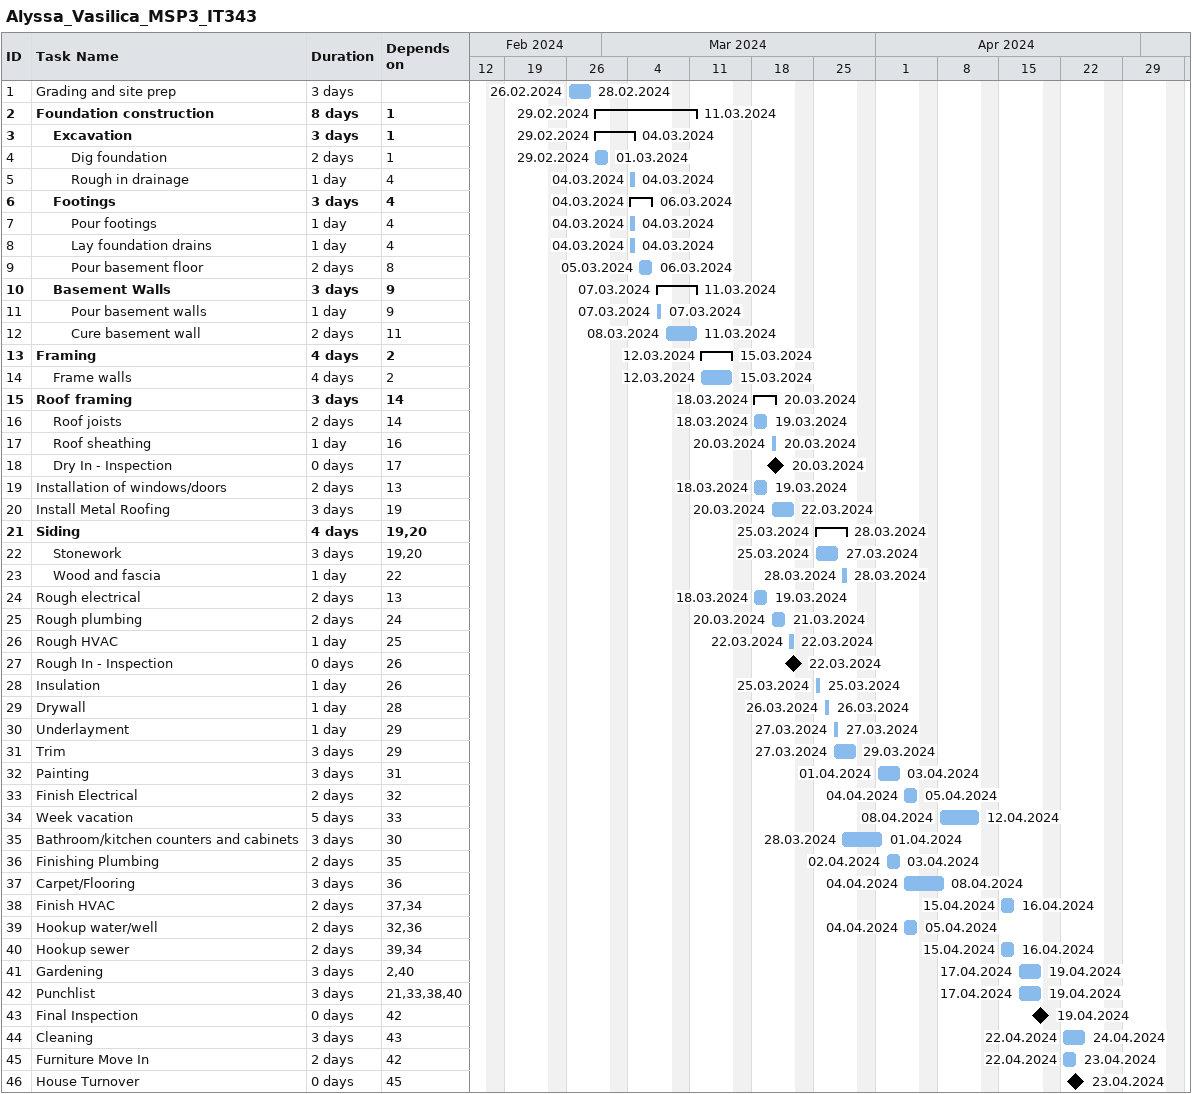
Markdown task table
Alyssa_Vasilica_MSP3_IT343

| ID | Level | Task | Duration | Start | Finish | Predecessors |
|---|---|---|---|---|---|---|
| 1 | 1 | Grading and site prep | 3d | 2024-02-26 | 2024-02-28 |  |
| 2 | 1 | **Foundation construction** | 8d | 2024-02-29 | 2024-03-11 | 1 |
| 3 | 2 | **Excavation** | 3d | 2024-02-29 | 2024-03-04 | 1 |
| 4 | 3 | Dig foundation | 2d | 2024-02-29 | 2024-03-01 | 1 |
| 5 | 3 | Rough in drainage | 1d | 2024-03-04 | 2024-03-04 | 4 |
| 6 | 2 | **Footings** | 3d | 2024-03-04 | 2024-03-06 | 4 |
| 7 | 3 | Pour footings | 1d | 2024-03-04 | 2024-03-04 | 4 |
| 8 | 3 | Lay foundation drains | 1d | 2024-03-04 | 2024-03-04 | 4 |
| 9 | 3 | Pour basement floor | 2d | 2024-03-05 | 2024-03-06 | 8 |
| 10 | 2 | **Basement Walls** | 3d | 2024-03-07 | 2024-03-11 | 9 |
| 11 | 3 | Pour basement walls | 1d | 2024-03-07 | 2024-03-07 | 9 |
| 12 | 3 | Cure basement wall | 2d | 2024-03-08 | 2024-03-11 | 11 |
| 13 | 1 | **Framing** | 4d | 2024-03-12 | 2024-03-15 | 2 |
| 14 | 2 | Frame walls | 4d | 2024-03-12 | 2024-03-15 | 2 |
| 15 | 1 | **Roof framing** | 3d | 2024-03-18 | 2024-03-20 | 14 |
| 16 | 2 | Roof joists | 2d | 2024-03-18 | 2024-03-19 | 14 |
| 17 | 2 | Roof sheathing | 1d | 2024-03-20 | 2024-03-20 | 16 |
| 18 | 2 | Dry In - Inspection | 0d | 2024-03-20 | 2024-03-20 | 17 |
| 19 | 1 | Installation of windows/doors | 2d | 2024-03-18 | 2024-03-19 | 13 |
| 20 | 1 | Install Metal Roofing | 3d | 2024-03-20 | 2024-03-22 | 19 |
| 21 | 1 | **Siding** | 4d | 2024-03-25 | 2024-03-28 | 19, 20 |
| 22 | 2 | Stonework | 3d | 2024-03-25 | 2024-03-27 | 19, 20 |
| 23 | 2 | Wood and fascia | 1d | 2024-03-28 | 2024-03-28 | 22 |
| 24 | 1 | Rough electrical | 2d | 2024-03-18 | 2024-03-19 | 13 |
| 25 | 1 | Rough plumbing | 2d | 2024-03-20 | 2024-03-21 | 24 |
| 26 | 1 | Rough HVAC | 1d | 2024-03-22 | 2024-03-22 | 25 |
| 27 | 1 | Rough In - Inspection | 0d | 2024-03-22 | 2024-03-22 | 26 |
| 28 | 1 | Insulation | 1d | 2024-03-25 | 2024-03-25 | 26 |
| 29 | 1 | Drywall | 1d | 2024-03-26 | 2024-03-26 | 28 |
| 30 | 1 | Underlayment | 1d | 2024-03-27 | 2024-03-27 | 29 |
| 31 | 1 | Trim | 3d | 2024-03-27 | 2024-03-29 | 29 |
| 32 | 1 | Painting | 3d | 2024-04-01 | 2024-04-03 | 31 |
| 33 | 1 | Finish Electrical | 2d | 2024-04-04 | 2024-04-05 | 32 |
| 34 | 1 | Week vacation | 5d | 2024-04-08 | 2024-04-12 | 33 |
| 35 | 1 | Bathroom/kitchen counters and cabinets | 3d | 2024-03-28 | 2024-04-01 | 30 |
| 36 | 1 | Finishing Plumbing | 2d | 2024-04-02 | 2024-04-03 | 35 |
| 37 | 1 | Carpet/Flooring | 3d | 2024-04-04 | 2024-04-08 | 36 |
| 38 | 1 | Finish HVAC | 2d | 2024-04-15 | 2024-04-16 | 37, 34 |
| 39 | 1 | Hookup water/well | 2d | 2024-04-04 | 2024-04-05 | 32, 36 |
| 40 | 1 | Hookup sewer | 2d | 2024-04-15 | 2024-04-16 | 39, 34 |
| 41 | 1 | Gardening | 3d | 2024-04-17 | 2024-04-19 | 2, 40 |
| 42 | 1 | Punchlist | 3d | 2024-04-17 | 2024-04-19 | 21, 33, 38, 40 |
| 43 | 1 | Final Inspection | 0d | 2024-04-19 | 2024-04-19 | 42 |
| 44 | 1 | Cleaning | 3d | 2024-04-22 | 2024-04-24 | 43 |
| 45 | 1 | Furniture Move In | 2d | 2024-04-22 | 2024-04-23 | 42 |
| 46 | 1 | House Turnover | 0d | 2024-04-23 | 2024-04-23 | 45 |
